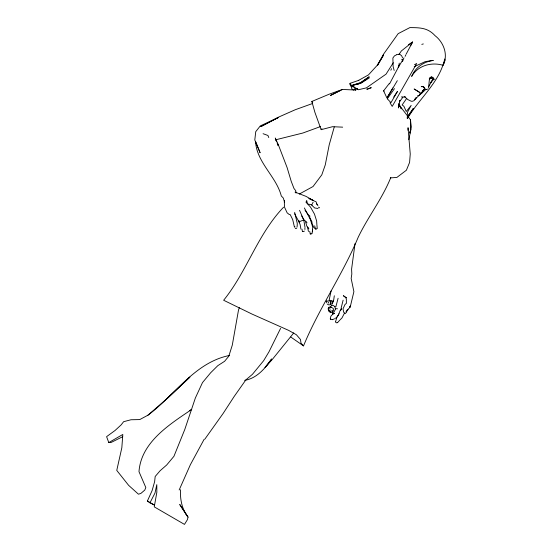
<?xml version="1.0" encoding="UTF-8"?>
<svg xmlns="http://www.w3.org/2000/svg" width="552" height="552" viewBox="0 0 552 552"><rect width="100%" height="100%" fill="white"/><g stroke="black" fill="none" stroke-linecap="round" stroke-linejoin="round"><path stroke-width="0.83" d="M408.011 130.272L408.045 127.719L410.246 154.015L409.584 162.447L406.389 170.23L396.902 177.413L390.464 177.903M180.545 489.686C179.966 499.353 181.96 509.372 188.046 517.107L187.369 519.715L184.485 524.4L154.249 506.853L156.844 492.294L156.796 484.656L154.988 493.039L149.958 502.81L154.319 505.011L147.391 501.037L152.117 490.569L154.629 481.668L155.181 476.5L160.156 470.697L166.683 464.991L173.942 456.297L184.803 429.421L195.353 398.026L202.487 382.591L210.636 372.786L217.826 365.652L224.609 361.291L228.811 356.178L232.295 345.11L238.512 310.031L239.333 307.609M398.765 104.494L410.488 119.832L410.833 129.637L409.984 133.004L410.046 131.355M410.426 121.481L410.488 119.832L411.192 126.863L409.984 133.004M312.473 230.074L312.177 233.206M398.551 105.708L398.392 107.964L399.869 100.492L399.455 101.789L402.925 97.2M312.391 231.295L312.729 227.182L310.417 219.634L304.373 207.959M330.607 301.84L330.4 304.366L330.876 301.744L329.434 300.847L328.012 301.006M343.116 300.171L341.226 307.774L341.288 309.527L340.156 310.486L338.39 315.082L336.803 317.365L335.547 321.871M351.886 86.326L351.658 88.789L353.604 90.121M344.745 313.012L344.855 313.702L344.931 313.329M355.039 243.529L351.589 269.141L351.831 274.027L351.162 278.484L353.894 291.642L350.617 305.339L349.713 307.609L348.277 309.003M331.069 290.987L329.144 300.15L332.263 300.964M338.1 298.259L335.837 306.843M306.484 202.211L306.719 200.617L307.436 203.874M334.305 295.755L333.698 299.957L331.655 304.994M311.873 204.371L311.749 205.199L314.702 208L318 208.463M329.026 311.218L330.641 312.439L328.999 310.955L330.641 312.439L332.594 312.425L332.932 310.286M316.986 228.349L316.524 229.094L315.537 229.039M408.832 139.697L410.833 129.637M393.735 97.069L397.474 91.397L390.968 102.665L387.311 98.794L387.808 96.717L397.316 80.675M332.594 312.425L333.463 309.154M334.257 126.96L329.199 144.879L325.259 164.924L321.795 174.853L313.039 186.528L299.274 194.069M444.277 60.713C438.419 83.483 418.94 98.863 407.411 118.597L407.141 118.066L413.31 108.475L407.093 117.155L407.797 116.914L407.9 115.154L407.307 112.573L411.157 105.411L406.265 111.504L403.898 106.294L402.146 104.928L406.762 98.27M398.675 66.626L399.268 63.135M311.921 233.185L311.245 234.048L310.231 233.931M331.849 303.51L332.304 303.414L333.567 300.536M330.262 318.732L330.883 316.186L333.125 313.75L335.271 309.513M443.235 65.226L444.94 60.603L444.808 58.988M429.27 78.964L430.553 77.252L429.29 80.288L428.58 88.134M340.529 310.61L341.391 308.416M390.851 70.221L391.541 68.717M290.821 337.058L303.517 345.897C319.022 308.299 342.544 274.799 358.186 237.284C368.012 216.777 382.301 198.727 390.802 177.496M405.133 56.345L405.837 54.834M179.172 489.976L190.371 464.708L204.157 439.268M404.057 57.815L398.606 66.806L389.533 83.904M280.582 328.385L269.017 351.748L263.608 360.732L252.457 374.304L245.833 379.935L234.193 396.446L223.112 413.489L204.861 439.123M414.214 66.702L425.261 61.596L433.306 60.416C423.867 61.562 415.283 67.51 411.654 76.417C417.933 65.495 431.312 61.845 442.932 65.26C448.541 55.207 443.794 42.387 435.1 35.721C427.786 27.676 419.996 27.669 409.86 27.6L398.178 33.637L383.495 54.248L377.547 65.302L383.674 54.841L377.037 65.516L368.453 74.906L358.351 80.502L358.821 80.323L350.072 83.324L349.74 83.973L351.272 86.926L353.528 85.981M296.769 228.024L296.086 228.569L295.244 228.369M406.196 54.082L412.648 41.959L408.542 44.677M423.846 89.231L422.977 90.845L424.55 89.224L426.296 89.534L427.614 89.114M398.158 67.185L399.213 65.239M410.619 45.568L412.648 41.959L401.38 50.943L398.999 54.4M344.634 312.811L342.019 317.876L339.997 319.946M392.845 87.941L386.876 97.911L383.599 90.838L389.222 83.559M420.341 94.275L419.368 95.399L417.664 95.53M312.287 203.626L313.129 202.267M429.615 78.315L429.359 79.219L429.373 78.708L432.14 77.86L430.781 77.86M393.307 62.707L386.041 74.154L366.383 87.871L358.351 89.748L351.969 85.581L360.559 82.972L369.191 76.79L360.484 82.627L351.431 85.512L350.072 83.324M428.662 86.671L432.554 79.702L432.237 80.164L434.866 79.039M330.331 319.187L330.738 318.566M346.028 311.721L347.518 309.534L348.167 309.444L346.421 311.742M330.151 307.457L331.428 305.608L333.367 305.504L335.023 306.76M339.045 313.757L336.527 317.786L334.947 318.366M387.311 98.794L394.48 88.63M293.774 332.877L272.377 359.359L265.022 367.473L271.653 358.979C265.146 368.488 256.652 378.43 244.653 380.369M345.635 313.219L346.746 311.832M339.556 320.401L337.431 322.748M328.261 308.257L328.916 307.45M355.916 90.038L342.44 89.459L329.192 94.192L311.845 101.465L314.909 112.36L321.147 129.672L321.947 128.699M283.604 207.179C257.618 234.179 247.054 271.363 223.643 300.26L252.133 314.129L288.53 330.324L296.389 334.74L300.502 339.521L300.999 343.206L303.517 345.897M420.079 93.633L419.534 92.322L414.131 88.989L419.989 92.577M425.923 89.348L420.824 93.957M166.932 398.703L189.895 377.099L167.974 397.785L147.95 415.187L139.753 419.582L130.996 419.755L123.627 421.693L121.136 424.881L115.057 430.484L106.591 436.653L108.792 442.573L111.228 442.4L122.744 436.68M147.95 415.187C174.88 395.218 194.628 362.464 229.439 355.474M299.543 210.312L303.766 219.931L305.021 227.438M361.788 82.51L366.383 78.895M304.352 231.074L303.6 231.612L302.434 231.488M419.423 94.903L420.452 94.178L414.628 99.56L416.208 97.663L414.283 100.457L412.73 101.223L411.274 101.257L407.762 99.539L404.443 96.6M191.723 409.425C169.588 424.433 141.084 442.145 138.987 471.67L145.818 487.526L144.783 490.079L140.884 493.412L138.455 494.199L128.623 485.332L116.762 470.401L121.833 447.755L122.813 434.458L108.792 442.573M369.357 77.853L360.822 83.311L352.059 85.525M337.237 322.637L336.34 322.823L335.706 322.099M189.419 410.716L191.62 409.46M414.517 64.667L416.712 63.501L392.217 106.398L390.002 102.741M396.591 54.779L394.432 55.904L392.872 58.015L393.127 66.571L394.162 70.47M278.401 117.528L260.799 126.622L278.677 117.065L295.244 109.738L312.577 103.5M326.342 300.943L327.702 301.171M342.44 89.459L330.455 95.461L340.163 90.583M278.415 117.479L260.316 125.884L255.748 131.659L254.796 139.98L260.109 152.752L255.541 141.457C256.735 162.619 276.241 176.357 281.306 195.974L283.252 197.989L284.528 201.846M303.766 219.931L299.715 221.559L298.411 220.282L300.136 224.636L300.943 229.101M358.034 84.09L361.042 82.828M367.328 89.3L371.275 87.678L366.583 89.169M332.283 319.718L334.367 318.877M332.145 319.429L331.076 319.587L330.42 318.959M320.47 126.58L302.841 133.032L276.034 139.711M421.79 44.374L423.315 43.939M321.147 129.672L332.559 126.691L342.668 127.16M357.737 88.955L354.556 89.293L355.509 90.197M396.847 54.475L399.724 54.234L401.635 55.793L402.574 57.843M433.223 79.833L433.637 79.805M330.255 304.752L328.681 304.835L327.281 304.124M401.338 96.945L405.623 97M312.253 204.992L308.251 204.074M335.906 308.699L337.493 308.796M357.061 88.527L354.715 88.355L352.887 85.767M319.056 207.883L319.387 207.711L318.607 207.138M330.351 309.12L328.405 308.416M263.076 133.701L267.934 135.475L268.769 137.572M331.752 307.554L333.36 308.485M401.939 59.264L403.367 60.127M331.545 307.505L330.855 307.043L329.075 307.112L328.178 308.803L328.516 310.369M383.599 90.838L384.061 91.156M147.391 501.037L149.958 502.81M346.387 297.804L343.365 295.686L345.98 297.749M305.849 201.997L310.514 207.11L314.454 214.052L316.634 220.952L316.855 224.174M328.481 309.927L329.903 311.487M314.743 228.411L313.605 227.12L311.942 223.105L312.011 222.021L309.734 217.467L309.824 215.915L308.416 214.956L305.014 210.167M317.911 205.53L316.593 203.674L317.29 204.813M311.845 101.465L312.687 102.734M188.046 517.107L179.738 504.487L187.232 515.913M398.765 104.652L401.366 108.854L398.703 103.459M294.658 213.831L299.156 222.256M306.229 221.504L306.988 222.877M301.689 215.97L303.69 219.579L305.27 220.869L306.808 226.065L308.837 228.901L307.526 227.038L308.451 231.467M328.399 302.213L328.888 303.248M275.241 138L278.256 144.548L287.109 167.58L291.221 181.325L294.002 188.508L295.734 190.702L296.072 193.055L295.051 192.096L306.077 196.388L313.557 200.638L308.899 198.451L316.165 201.894L316.675 203.647M326.846 302.91L326.211 301.219M315.572 229.018L314.654 225.837M275.441 138.849L276.669 141.85M277.29 143.354L278.208 145.604M275.662 139.304L276.607 141.643M277.242 143.209L278.194 145.549M302.434 231.612L301.992 229.163M310.272 234.041L309.693 231.295M402.049 59.374L402.677 61.403L402.587 60.347M330.972 310.307L331.276 311.362M345.821 297.431L346.345 299.294L346.38 303.352L345.021 304.49L343.013 308.878L343.717 312.453M334.843 306.815L335.492 309.21M284.625 202.004L284.315 200.783L284.452 206.986L287.143 212.844L289.262 214.514L290.207 214.604L292.705 219.634L294.306 226.555M294.664 212.382L297.245 223.298L297.224 225.368M331.904 300.902L332.304 303.414M316.896 224.761L317.207 228.231M294.768 226.41L294.851 227.521M297.059 225.885L297.1 227.01M304.904 228.148L304.932 229.501M350.527 305.484L349.713 307.609L350.527 305.484M423.011 91.135L421.949 92.888L420.265 93.488L421.887 92.777L424.019 89.32L421.038 93.329L423.011 91.135M431.995 81.02L430.594 82.703L431.995 81.02M431.098 77.197L430.036 77.673L432.03 76.88L431.098 77.197M334.491 313.557L332.559 313.86L334.491 313.557M423.384 86.443L421.252 86.678L422.591 86.567L425.019 88.568L423.384 86.443M433.251 78.087L431.712 77.784L433.617 78.191L433.251 78.087"/></g></svg>
